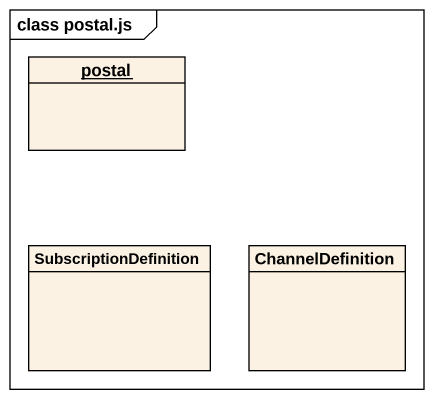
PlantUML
@startuml
mainframe class postal.js
hide circle
hide empty members
object postal
class SubscriptionDefinition
class ChannelDefinition
@enduml
